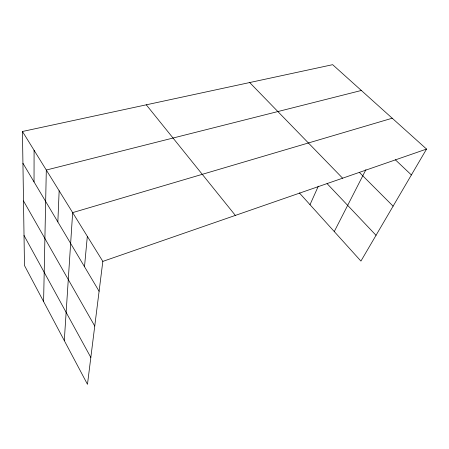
<?xml version="1.0" encoding="UTF-8"?>
<svg xmlns="http://www.w3.org/2000/svg" width="449" height="449" viewBox="0 0 449 449"><rect width="100%" height="100%" fill="white"/><g stroke="black" fill="none" stroke-linecap="round" stroke-linejoin="round"><path stroke-width="0.67" d="M34.034 181.912L34.09 150.297M43.598 301.571L46.309 170.042L361.355 90.474M57.848 221.935L59.15 190.791M64.291 340.6L72.654 212.618L392.224 118.216M84.502 266.712L87.331 236.331M22.45 131.484L102.832 261.391L87.471 384.322L24.476 265.505L22.45 131.484L332.647 64.678L426.55 149.068L360.929 261.082L299.343 192.89M310.001 204.693L318.33 186.172M334.269 231.566L365.929 169.649M102.832 261.391L426.55 149.068M395.339 159.788L411.391 174.947M359.413 172.433L393.105 206.158M249.678 82.543L342.621 178.191M327.085 183.619L376.026 235.31M146.279 104.819L235.355 215.408M22.933 163.256L99.1 291.249M23.5 200.922L94.75 326.058M24.021 235.467L90.827 357.449"/></g></svg>
